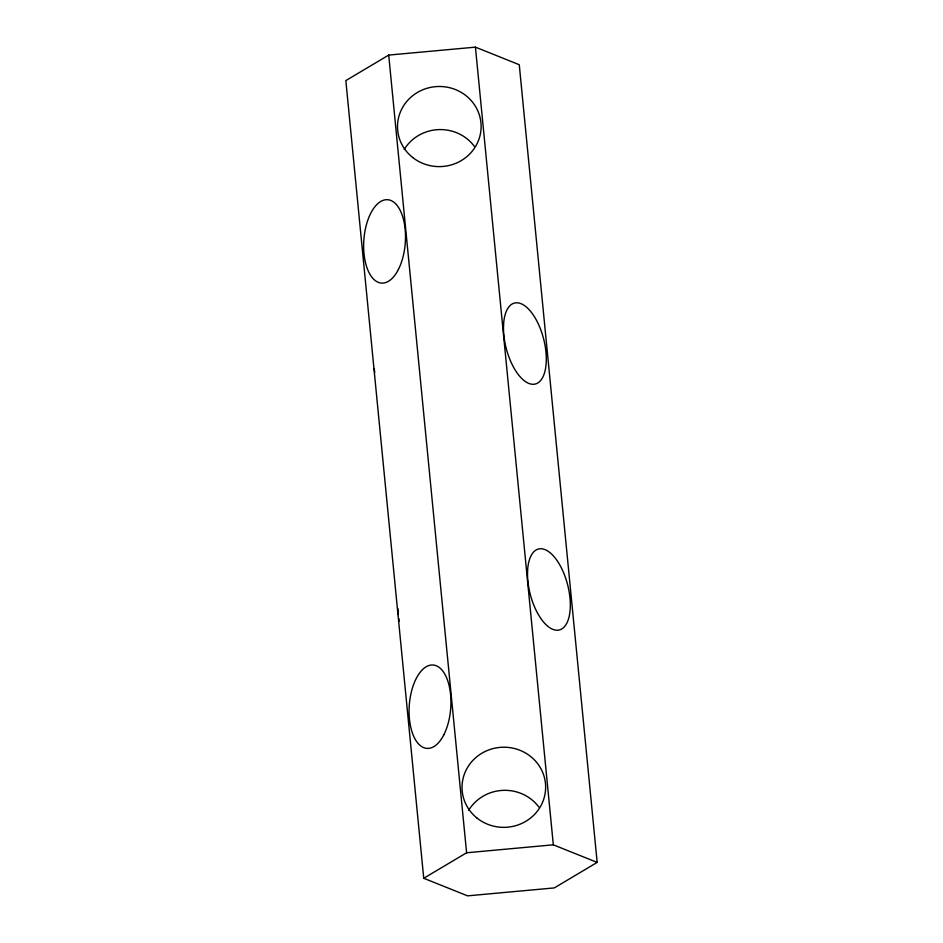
<?xml version="1.0" encoding="UTF-8"?>
<svg xmlns="http://www.w3.org/2000/svg" width="943" height="943" viewBox="0 0 943 943"><rect width="100%" height="100%" fill="white"/><g stroke="black" fill="none" stroke-linecap="round" stroke-linejoin="round"><path stroke-width="1.41" d="M388.705 55.083L345.833 80.603L423.737 878.275L467.575 895.85L554.295 887.917L597.167 862.397L519.263 64.725L475.425 47.15L388.705 55.083L466.596 852.767L423.737 878.275M466.596 852.767L553.317 844.822L597.167 862.397M475.425 47.15L553.317 844.822M404.182 149.501A41.81 40.066 -1.3 0 1 474.388 146.389M468.706 810.249A41.81 40.066 -1.3 0 1 538.913 807.137M374.736 372.485A41.81 19.296 75.5 0 1 374.253 368.536M399.195 621.107A41.81 19.296 75.5 0 1 398.759 618.431M398.276 614.482A41.81 19.296 75.5 0 1 397.934 608.636M398.394 269.498A41.81 20.77 -85.8 0 0 391.274 200.647A41.81 20.77 -85.8 0 0 364.033 254.068A41.81 20.77 -85.8 0 0 398.394 269.498M443.835 734.797A41.81 20.77 -85.8 0 0 436.715 665.947A41.81 20.77 -85.8 0 0 409.474 719.379A41.81 20.77 -85.8 0 0 443.835 734.797M503.55 325.052A41.81 19.296 75.5 0 0 534.103 384.237A41.81 19.296 75.5 0 0 537.015 321.292A41.81 19.296 75.5 0 0 503.55 325.052M412.633 157.446A41.81 40.066 -1.3 0 0 480.529 133.187A41.81 40.066 -1.3 0 0 424.774 89.007A41.81 40.066 -1.3 0 0 412.633 157.446M527.573 570.998A41.81 19.296 75.5 0 0 558.115 630.183A41.81 19.296 75.5 0 0 561.038 567.238A41.81 19.296 75.5 0 0 527.573 570.998M477.158 818.182A41.81 40.066 -1.3 0 0 545.054 793.935A41.81 40.066 -1.3 0 0 489.299 749.744A41.81 40.066 -1.3 0 0 477.158 818.182"/></g></svg>
